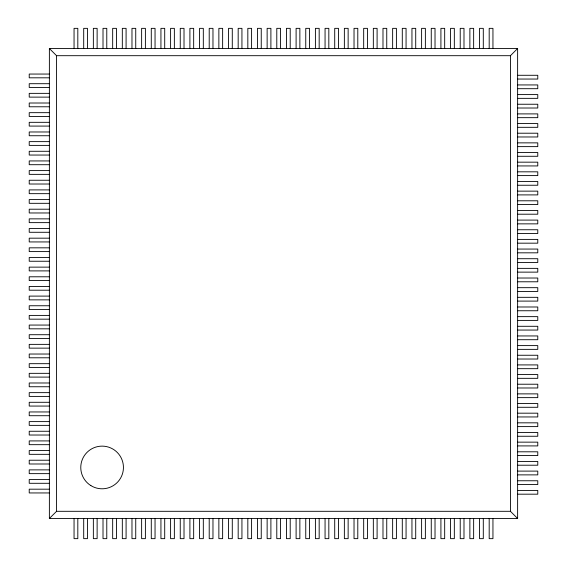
<?xml version="1.0" encoding="UTF-8"?>
<svg xmlns="http://www.w3.org/2000/svg" width="567" height="567" viewBox="0 0 567 567"><rect width="100%" height="100%" fill="white"/><g stroke="black" fill="none" stroke-linecap="round" stroke-linejoin="round"><path stroke-width="0.85" d="M49.379 48.507L56.572 55.694L510.428 55.694L517.621 48.507L517.621 518.493L49.379 518.493L49.379 48.507L517.621 48.507M49.379 518.493L56.572 511.306L56.572 55.694M49.379 74.05L29.222 74.05L29.222 77.814L49.379 77.814M517.621 75.283L537.778 75.283L537.778 79.047L517.621 79.047M49.379 83.703L29.222 83.703L29.222 87.467L49.379 87.467M517.621 84.937L537.778 84.937L537.778 88.7L517.621 88.7M49.379 93.357L29.222 93.357L29.222 97.127L49.379 97.127M517.621 94.59L537.778 94.59L537.778 98.353L517.621 98.353M49.379 103.01L29.222 103.01L29.222 106.78L49.379 106.78M517.621 104.243L537.778 104.243L537.778 108.014L517.621 108.014M49.379 112.67L29.222 112.67L29.222 116.433L49.379 116.433M517.621 113.896L537.778 113.896L537.778 117.667L517.621 117.667M49.379 122.323L29.222 122.323L29.222 126.087L49.379 126.087M517.621 123.556L537.778 123.556L537.778 127.32L517.621 127.32M49.379 131.976L29.222 131.976L29.222 135.74L49.379 135.74M517.621 133.21L537.778 133.21L537.778 136.973L517.621 136.973M49.379 141.63L29.222 141.63L29.222 145.393L49.379 145.393M517.621 142.863L537.778 142.863L537.778 146.626L517.621 146.626M49.379 151.283L29.222 151.283L29.222 155.046L49.379 155.046M517.621 152.516L537.778 152.516L537.778 156.279L517.621 156.279M49.379 160.936L29.222 160.936L29.222 164.706L49.379 164.706M517.621 162.169L537.778 162.169L537.778 165.933L517.621 165.933M49.379 170.596L29.222 170.596L29.222 174.36L49.379 174.36M517.621 171.822L537.778 171.822L537.778 175.593L517.621 175.593M49.379 180.249L29.222 180.249L29.222 184.013L49.379 184.013M517.621 181.483L537.778 181.483L537.778 185.246L517.621 185.246M49.379 189.902L29.222 189.902L29.222 193.666L49.379 193.666M517.621 191.136L537.778 191.136L537.778 194.899L517.621 194.899M49.379 199.556L29.222 199.556L29.222 203.319L49.379 203.319M517.621 200.789L537.778 200.789L537.778 204.552L517.621 204.552M49.379 209.209L29.222 209.209L29.222 212.972L49.379 212.972M517.621 210.442L537.778 210.442L537.778 214.206L517.621 214.206M49.379 218.862L29.222 218.862L29.222 222.633L49.379 222.633M517.621 220.095L537.778 220.095L537.778 223.859L517.621 223.859M49.379 228.522L29.222 228.522L29.222 232.286L49.379 232.286M517.621 229.748L537.778 229.748L537.778 233.519L517.621 233.519M49.379 238.175L29.222 238.175L29.222 241.939L49.379 241.939M517.621 239.402L537.778 239.402L537.778 243.172L517.621 243.172M49.379 247.829L29.222 247.829L29.222 251.592L49.379 251.592M517.621 249.062L537.778 249.062L537.778 252.825L517.621 252.825M49.379 257.482L29.222 257.482L29.222 261.245L49.379 261.245M517.621 258.715L537.778 258.715L537.778 262.478L517.621 262.478M49.379 267.135L29.222 267.135L29.222 270.898L49.379 270.898M517.621 268.368L537.778 268.368L537.778 272.132L517.621 272.132M49.379 276.788L29.222 276.788L29.222 280.559L49.379 280.559M517.621 278.021L537.778 278.021L537.778 281.785L517.621 281.785M49.379 286.441L29.222 286.441L29.222 290.212L49.379 290.212M517.621 287.675L537.778 287.675L537.778 291.445L517.621 291.445M49.379 296.102L29.222 296.102L29.222 299.865L49.379 299.865M517.621 297.328L537.778 297.328L537.778 301.098L517.621 301.098M49.379 305.755L29.222 305.755L29.222 309.518L49.379 309.518M517.621 306.988L537.778 306.988L537.778 310.751L517.621 310.751M49.379 315.408L29.222 315.408L29.222 319.171L49.379 319.171M517.621 316.641L537.778 316.641L537.778 320.405L517.621 320.405M49.379 325.061L29.222 325.061L29.222 328.825L49.379 328.825M517.621 326.294L537.778 326.294L537.778 330.058L517.621 330.058M49.379 334.714L29.222 334.714L29.222 338.478L49.379 338.478M517.621 335.947L537.778 335.947L537.778 339.711L517.621 339.711M49.379 344.367L29.222 344.367L29.222 348.138L49.379 348.138M517.621 345.601L537.778 345.601L537.778 349.364L517.621 349.364M49.379 354.028L29.222 354.028L29.222 357.791L49.379 357.791M517.621 355.254L537.778 355.254L537.778 359.024L517.621 359.024M49.379 363.681L29.222 363.681L29.222 367.444L49.379 367.444M517.621 364.914L537.778 364.914L537.778 368.678L517.621 368.678M49.379 373.334L29.222 373.334L29.222 377.098L49.379 377.098M517.621 374.567L537.778 374.567L537.778 378.331L517.621 378.331M49.379 382.987L29.222 382.987L29.222 386.751L49.379 386.751M517.621 384.22L537.778 384.22L537.778 387.984L517.621 387.984M49.379 392.64L29.222 392.64L29.222 396.404L49.379 396.404M517.621 393.874L537.778 393.874L537.778 397.637L517.621 397.637M49.379 402.294L29.222 402.294L29.222 406.064L49.379 406.064M517.621 403.527L537.778 403.527L537.778 407.29L517.621 407.29M49.379 411.954L29.222 411.954L29.222 415.717L49.379 415.717M517.621 413.18L537.778 413.18L537.778 416.951L517.621 416.951M49.379 421.607L29.222 421.607L29.222 425.37L49.379 425.37M517.621 422.833L537.778 422.833L537.778 426.604L517.621 426.604M49.379 431.26L29.222 431.26L29.222 435.024L49.379 435.024M517.621 432.493L537.778 432.493L537.778 436.257L517.621 436.257M49.379 440.913L29.222 440.913L29.222 444.677L49.379 444.677M517.621 442.147L537.778 442.147L537.778 445.91L517.621 445.91M49.379 450.567L29.222 450.567L29.222 454.33L49.379 454.33M517.621 451.8L537.778 451.8L537.778 455.563L517.621 455.563M49.379 460.22L29.222 460.22L29.222 463.99L49.379 463.99M517.621 461.453L537.778 461.453L537.778 465.216L517.621 465.216M49.379 469.873L29.222 469.873L29.222 473.643L49.379 473.643M517.621 471.106L537.778 471.106L537.778 474.877L517.621 474.877M49.379 479.533L29.222 479.533L29.222 483.297L49.379 483.297M517.621 480.759L537.778 480.759L537.778 484.53L517.621 484.53M49.379 489.186L29.222 489.186L29.222 492.95L49.379 492.95M517.621 490.42L537.778 490.42L537.778 494.183L517.621 494.183M56.572 511.306L510.428 511.306L517.621 518.493M510.428 55.694L510.428 511.306M492.95 48.507L492.95 28.35L489.186 28.35L489.186 48.507M492.95 518.493L492.95 538.65L489.186 538.65L489.186 518.493M483.297 48.507L483.297 28.35L479.533 28.35L479.533 48.507M483.297 518.493L483.297 538.65L479.533 538.65L479.533 518.493M473.643 48.507L473.643 28.35L469.873 28.35L469.873 48.507M473.643 518.493L473.643 538.65L469.873 538.65L469.873 518.493M463.99 48.507L463.99 28.35L460.22 28.35L460.22 48.507M463.99 518.493L463.99 538.65L460.22 538.65L460.22 518.493M454.33 48.507L454.33 28.35L450.567 28.35L450.567 48.507M454.33 518.493L454.33 538.65L450.567 538.65L450.567 518.493M444.677 48.507L444.677 28.35L440.913 28.35L440.913 48.507M444.677 518.493L444.677 538.65L440.913 538.65L440.913 518.493M435.024 48.507L435.024 28.35L431.26 28.35L431.26 48.507M435.024 518.493L435.024 538.65L431.26 538.65L431.26 518.493M425.37 48.507L425.37 28.35L421.607 28.35L421.607 48.507M425.37 518.493L425.37 538.65L421.607 538.65L421.607 518.493M415.717 48.507L415.717 28.35L411.954 28.35L411.954 48.507M415.717 518.493L415.717 538.65L411.954 538.65L411.954 518.493M406.064 48.507L406.064 28.35L402.294 28.35L402.294 48.507M406.064 518.493L406.064 538.65L402.294 538.65L402.294 518.493M396.404 48.507L396.404 28.35L392.64 28.35L392.64 48.507M396.404 518.493L396.404 538.65L392.64 538.65L392.64 518.493M386.751 48.507L386.751 28.35L382.987 28.35L382.987 48.507M386.751 518.493L386.751 538.65L382.987 538.65L382.987 518.493M377.098 48.507L377.098 28.35L373.334 28.35L373.334 48.507M377.098 518.493L377.098 538.65L373.334 538.65L373.334 518.493M367.444 48.507L367.444 28.35L363.681 28.35L363.681 48.507M367.444 518.493L367.444 538.65L363.681 538.65L363.681 518.493M357.791 48.507L357.791 28.35L354.028 28.35L354.028 48.507M357.791 518.493L357.791 538.65L354.028 538.65L354.028 518.493M348.138 48.507L348.138 28.35L344.367 28.35L344.367 48.507M348.138 518.493L348.138 538.65L344.367 538.65L344.367 518.493M338.478 48.507L338.478 28.35L334.714 28.35L334.714 48.507M338.478 518.493L338.478 538.65L334.714 538.65L334.714 518.493M328.825 48.507L328.825 28.35L325.061 28.35L325.061 48.507M328.825 518.493L328.825 538.65L325.061 538.65L325.061 518.493M319.171 48.507L319.171 28.35L315.408 28.35L315.408 48.507M319.171 518.493L319.171 538.65L315.408 538.65L315.408 518.493M309.518 48.507L309.518 28.35L305.755 28.35L305.755 48.507M309.518 518.493L309.518 538.65L305.755 538.65L305.755 518.493M299.865 48.507L299.865 28.35L296.102 28.35L296.102 48.507M299.865 518.493L299.865 538.65L296.102 538.65L296.102 518.493M290.212 48.507L290.212 28.35L286.441 28.35L286.441 48.507M290.212 518.493L290.212 538.65L286.441 538.65L286.441 518.493M280.559 48.507L280.559 28.35L276.788 28.35L276.788 48.507M280.559 518.493L280.559 538.65L276.788 538.65L276.788 518.493M270.898 48.507L270.898 28.35L267.135 28.35L267.135 48.507M270.898 518.493L270.898 538.65L267.135 538.65L267.135 518.493M261.245 48.507L261.245 28.35L257.482 28.35L257.482 48.507M261.245 518.493L261.245 538.65L257.482 538.65L257.482 518.493M251.592 48.507L251.592 28.35L247.829 28.35L247.829 48.507M251.592 518.493L251.592 538.65L247.829 538.65L247.829 518.493M241.939 48.507L241.939 28.35L238.175 28.35L238.175 48.507M241.939 518.493L241.939 538.65L238.175 538.65L238.175 518.493M232.286 48.507L232.286 28.35L228.522 28.35L228.522 48.507M232.286 518.493L232.286 538.65L228.522 538.65L228.522 518.493M222.633 48.507L222.633 28.35L218.862 28.35L218.862 48.507M222.633 518.493L222.633 538.65L218.862 538.65L218.862 518.493M212.972 48.507L212.972 28.35L209.209 28.35L209.209 48.507M212.972 518.493L212.972 538.65L209.209 538.65L209.209 518.493M203.319 48.507L203.319 28.35L199.556 28.35L199.556 48.507M203.319 518.493L203.319 538.65L199.556 538.65L199.556 518.493M193.666 48.507L193.666 28.35L189.902 28.35L189.902 48.507M193.666 518.493L193.666 538.65L189.902 538.65L189.902 518.493M184.013 48.507L184.013 28.35L180.249 28.35L180.249 48.507M184.013 518.493L184.013 538.65L180.249 538.65L180.249 518.493M174.36 48.507L174.36 28.35L170.596 28.35L170.596 48.507M174.36 518.493L174.36 538.65L170.596 538.65L170.596 518.493M164.706 48.507L164.706 28.35L160.936 28.35L160.936 48.507M164.706 518.493L164.706 538.65L160.936 538.65L160.936 518.493M155.046 48.507L155.046 28.35L151.283 28.35L151.283 48.507M155.046 518.493L155.046 538.65L151.283 538.65L151.283 518.493M145.393 48.507L145.393 28.35L141.63 28.35L141.63 48.507M145.393 518.493L145.393 538.65L141.63 538.65L141.63 518.493M135.74 48.507L135.74 28.35L131.976 28.35L131.976 48.507M135.74 518.493L135.74 538.65L131.976 538.65L131.976 518.493M126.087 48.507L126.087 28.35L122.323 28.35L122.323 48.507M126.087 518.493L126.087 538.65L122.323 538.65L122.323 518.493M116.433 48.507L116.433 28.35L112.67 28.35L112.67 48.507M116.433 518.493L116.433 538.65L112.67 538.65L112.67 518.493M106.78 48.507L106.78 28.35L103.01 28.35L103.01 48.507M106.78 518.493L106.78 538.65L103.01 538.65L103.01 518.493M97.127 48.507L97.127 28.35L93.357 28.35L93.357 48.507M97.127 518.493L97.127 538.65L93.357 538.65L93.357 518.493M87.467 48.507L87.467 28.35L83.703 28.35L83.703 48.507M87.467 518.493L87.467 538.65L83.703 538.65L83.703 518.493M77.814 48.507L77.814 28.35L74.05 28.35L74.05 48.507M77.814 518.493L77.814 538.65L74.05 538.65L74.05 518.493M90.862 485.593A21.333 21.333 0 0 0 123.429 468.144A21.333 21.333 0 0 0 92.031 448.66A21.333 21.333 0 0 0 90.862 485.593"/></g></svg>
